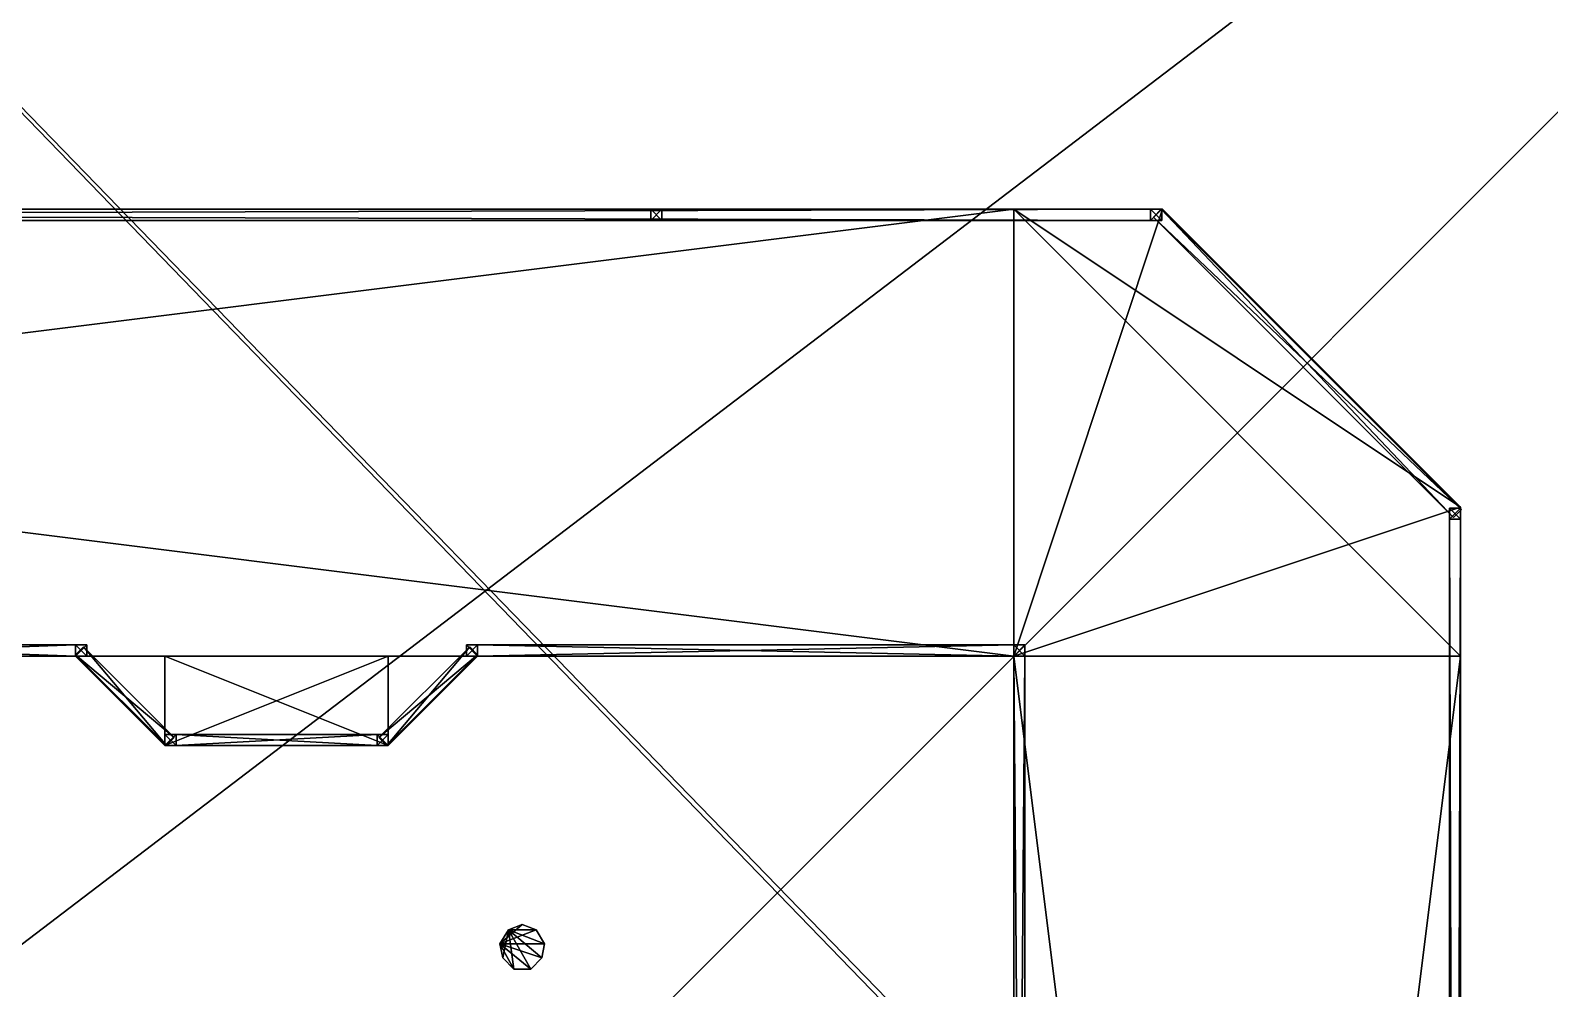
# Model space of a CAD drawing. Extents: x -6144 to 9632, y -5120 to 9632.
# Drawn here: x -736 to -192, y -2039 to -1696 of the extents above; entities that cross this region are included whole.
import ezdxf

# ---------------------------------------------------------------- set-up
doc = ezdxf.new("R2010")
doc.units = 0

msp = doc.modelspace()

# ---------------------------------------------------------------- meshes
at = {"layer": 'OBJECT001', "color": 50}
mesh = msp.add_polyface(dxfattribs=at)
corners = [(-2233, -1429, 4992), (-2233, -1429, -10688), (-2155, -1351, -10688), (-2155, -1351, 4992), (-2155, -3769, 4992), (-2155, -3769, -10688), (-2233, -3691, -10688), (-2233, -3691, 4992), (185, -3691, 4992), (185, -3691, -10688), (107, -3769, -10688), (107, -3769, 4992), (107, -1351, 4992), (107, -1351, -10688), (185, -1429, -10688), (185, -1429, 4992)]
mesh.append_faces([[corners[k] for k in face] for face in [(1, 3, 0), (5, 7, 4), (9, 11, 8), (13, 15, 12), (6, 0, 7), (14, 8, 15), (10, 4, 11), (2, 12, 3), (1, 13, 2), (11, 15, 8)]], dxfattribs={"vtx0": -1})
mesh.append_faces([[corners[k] for k in face] for face in [(1, 5, 10), (1, 10, 9), (1, 9, 14), (1, 14, 13), (11, 7, 0), (11, 0, 3), (11, 3, 12), (11, 12, 15)]], dxfattribs={"vtx0": -1, "vtx2": -1})
mesh.append_faces([[corners[k] for k in face] for face in [(1, 2, 3), (5, 6, 7), (9, 10, 11), (13, 14, 15), (6, 1, 0), (14, 9, 8), (10, 5, 4), (2, 13, 12), (1, 6, 5), (11, 4, 7)]], dxfattribs={"vtx2": -1})
at = {"layer": 'OBJECT1033', "color": 50}
mesh = msp.add_polyface(dxfattribs=at)
corners = [(-611.355469, -1949.171875, 5312), (-608.527344, -1952, 5312), (-576, -1919.472656, 5312), (-578.830811, -1916.643921, 5312), (-608.527344, -1952, 5316), (-611.35498, -1949.170532, 5316), (-578.832031, -1916.640625, 5316), (-576, -1919.46875, 5316)]
mesh.append_faces([[corners[k] for k in face] for face in [(1, 3, 0), (5, 7, 4), (2, 6, 3), (0, 4, 1), (1, 7, 2), (3, 5, 0)]], dxfattribs={"vtx0": -1})
mesh.append_faces([[corners[k] for k in face] for face in [(1, 2, 3), (5, 6, 7), (2, 7, 6), (0, 5, 4), (1, 4, 7), (3, 6, 5)]], dxfattribs={"vtx2": -1})
at = {"layer": 'OBJECT1065', "color": 50}
mesh = msp.add_polyface(dxfattribs=at)
corners = [(-384, -2428, 5312), (-384, -2428, 5280), (-384, -1920, 5280), (-384, -1920, 5312), (-380, -1920, 5312), (-380, -1920, 5280), (-380, -2428, 5280), (-380, -2428, 5312)]
mesh.append_faces([[corners[k] for k in face] for face in [(1, 3, 0), (5, 7, 4), (6, 0, 7), (2, 4, 3), (1, 5, 2), (3, 7, 0)]], dxfattribs={"vtx0": -1})
mesh.append_faces([[corners[k] for k in face] for face in [(1, 2, 3), (5, 6, 7), (6, 1, 0), (2, 5, 4), (1, 6, 5), (3, 4, 7)]], dxfattribs={"vtx2": -1})
at = {"layer": 'OBJECT1092', "color": 50}
mesh = msp.add_polyface(dxfattribs=at)
corners = [(-1713, -1764, 5312), (-1713, -1764, 5280), (-1713, -1760, 5280), (-1713, -1760, 5312), (-335, -1760, 5312), (-335, -1760, 5280), (-335, -1764, 5280), (-335, -1764, 5312)]
mesh.append_faces([[corners[k] for k in face] for face in [(1, 3, 0), (5, 7, 4), (6, 0, 7), (2, 4, 3), (1, 5, 2), (3, 7, 0)]], dxfattribs={"vtx0": -1})
mesh.append_faces([[corners[k] for k in face] for face in [(1, 2, 3), (5, 6, 7), (6, 1, 0), (2, 5, 4), (1, 6, 5), (3, 4, 7)]], dxfattribs={"vtx2": -1})
at = {"layer": 'OBJECT1136', "color": 50}
mesh = msp.add_polyface(dxfattribs=at)
corners = [(-223.69194, -1867.47876, 5312), (-223.69281, -1867.476807, 5280), (-226.524323, -1870.310547, 5280), (-226.522949, -1870.312012, 5312), (-334, -1762.828491, 5312), (-334, -1762.829468, 5280), (-331.171082, -1760, 5280), (-331.172638, -1760, 5312)]
mesh.append_faces([[corners[k] for k in face] for face in [(1, 3, 0), (5, 7, 4), (2, 4, 3), (6, 0, 7), (5, 1, 6), (3, 7, 0)]], dxfattribs={"vtx0": -1})
mesh.append_faces([[corners[k] for k in face] for face in [(1, 2, 3), (5, 6, 7), (2, 5, 4), (6, 1, 0), (5, 2, 1), (3, 4, 7)]], dxfattribs={"vtx2": -1})
at = {"layer": 'OBJECT1153', "color": 50}
mesh = msp.add_polyface(dxfattribs=at)
corners = [(-612, -1952, 5316), (-612, -1952, 5104), (-612, -1948, 5104), (-612, -1948, 5316), (-608, -1948, 5316), (-608, -1948, 5104), (-608, -1952, 5104), (-608, -1952, 5316)]
mesh.append_faces([[corners[k] for k in face] for face in [(1, 3, 0), (5, 7, 4), (6, 0, 7), (2, 4, 3), (1, 5, 2), (3, 7, 0)]], dxfattribs={"vtx0": -1})
mesh.append_faces([[corners[k] for k in face] for face in [(1, 2, 3), (5, 6, 7), (6, 1, 0), (2, 5, 4), (1, 6, 5), (3, 4, 7)]], dxfattribs={"vtx2": -1})
at = {"layer": 'OBJECT1170', "color": 50}
mesh = msp.add_polyface(dxfattribs=at)
corners = [(-832, -1920, 5316), (-832, -1920, 5312), (-832, -1916, 5312), (-832, -1916, 5316), (-720, -1916, 5316), (-720, -1916, 5312), (-720, -1920, 5312), (-720, -1920, 5316)]
mesh.append_faces([[corners[k] for k in face] for face in [(1, 3, 0), (5, 7, 4), (6, 0, 7), (2, 4, 3), (1, 5, 2), (3, 7, 0)]], dxfattribs={"vtx0": -1})
mesh.append_faces([[corners[k] for k in face] for face in [(1, 2, 3), (5, 6, 7), (6, 1, 0), (2, 5, 4), (1, 6, 5), (3, 4, 7)]], dxfattribs={"vtx2": -1})
at = {"layer": 'OBJECT1175', "color": 50}
mesh = msp.add_polyface(dxfattribs=at)
corners = [(-384, -1920, 5360), (-384, -1920, 5104), (-384, -1916, 5104), (-384, -1916, 5360), (-380, -1916, 5360), (-380, -1916, 5104), (-380, -1920, 5104), (-380, -1920, 5360)]
mesh.append_faces([[corners[k] for k in face] for face in [(1, 3, 0), (5, 7, 4), (6, 0, 7), (2, 4, 3), (1, 5, 2), (3, 7, 0)]], dxfattribs={"vtx0": -1})
mesh.append_faces([[corners[k] for k in face] for face in [(1, 2, 3), (5, 6, 7), (6, 1, 0), (2, 5, 4), (1, 6, 5), (3, 4, 7)]], dxfattribs={"vtx2": -1})
at = {"layer": 'OBJECT1185', "color": 50}
mesh = msp.add_polyface(dxfattribs=at)
corners = [(-567, -2028, 5104), (-568, -2023, 5104), (-568, -2023, 5600), (-567, -2028, 5600), (-565, -2018, 5104), (-565, -2018, 5600), (-560, -2016, 5104), (-560, -2016, 5600), (-552, -2023, 5600), (-552, -2023, 5104), (-553, -2028, 5104), (-553, -2028, 5600), (-557, -2032, 5104), (-557, -2032, 5600), (-555, -2018, 5104), (-555, -2018, 5600), (-563, -2032, 5104), (-563, -2032, 5600)]
mesh.append_faces([[corners[k] for k in face] for face in [(1, 3, 0), (1, 5, 2), (4, 7, 5), (9, 11, 8), (10, 13, 11), (9, 15, 14), (12, 17, 13), (4, 14, 6), (2, 17, 3), (6, 15, 7), (16, 3, 17)]], dxfattribs={"vtx0": -1})
mesh.append_faces([[corners[k] for k in face] for face in [(4, 0, 16), (4, 16, 12), (4, 12, 10), (4, 10, 9), (4, 9, 14), (2, 7, 15), (2, 15, 8), (2, 8, 11), (2, 11, 13), (2, 13, 17)]], dxfattribs={"vtx0": -1, "vtx2": -1})
mesh.append_faces([[corners[k] for k in face] for face in [(1, 2, 3), (1, 4, 5), (4, 6, 7), (9, 10, 11), (10, 12, 13), (9, 8, 15), (12, 16, 17), (4, 1, 0), (2, 5, 7), (6, 14, 15), (16, 0, 3)]], dxfattribs={"vtx2": -1})
at = {"layer": 'OBJECT1218', "color": 50}
mesh = msp.add_polyface(dxfattribs=at)
corners = [(-514, -1764, 5316), (-514, -1764, 5104), (-514, -1760, 5104), (-514, -1760, 5316), (-510, -1760, 5316), (-510, -1760, 5104), (-510, -1764, 5104), (-510, -1764, 5316)]
mesh.append_faces([[corners[k] for k in face] for face in [(1, 3, 0), (5, 7, 4), (6, 0, 7), (2, 4, 3), (1, 5, 2), (3, 7, 0)]], dxfattribs={"vtx0": -1})
mesh.append_faces([[corners[k] for k in face] for face in [(1, 2, 3), (5, 6, 7), (6, 1, 0), (2, 5, 4), (1, 6, 5), (3, 4, 7)]], dxfattribs={"vtx2": -1})
at = {"layer": 'OBJECT1268', "color": 50}
mesh = msp.add_polyface(dxfattribs=at)
corners = [(-580, -1920, 5316), (-580, -1920, 5104), (-580, -1916, 5104), (-580, -1916, 5316), (-576, -1916, 5316), (-576, -1916, 5104), (-576, -1920, 5104), (-576, -1920, 5316)]
mesh.append_faces([[corners[k] for k in face] for face in [(1, 3, 0), (5, 7, 4), (6, 0, 7), (2, 4, 3), (1, 5, 2), (3, 7, 0)]], dxfattribs={"vtx0": -1})
mesh.append_faces([[corners[k] for k in face] for face in [(1, 2, 3), (5, 6, 7), (6, 1, 0), (2, 5, 4), (1, 6, 5), (3, 4, 7)]], dxfattribs={"vtx2": -1})
at = {"layer": 'OBJECT1291', "color": 50}
mesh = msp.add_polyface(dxfattribs=at)
corners = [(-228, -1871, 5316), (-228, -1871, 5104), (-228, -1867, 5104), (-228, -1867, 5316), (-224, -1867, 5316), (-224, -1867, 5104), (-224, -1871, 5104), (-224, -1871, 5316)]
mesh.append_faces([[corners[k] for k in face] for face in [(1, 3, 0), (5, 7, 4), (6, 0, 7), (2, 4, 3), (1, 5, 2), (3, 7, 0)]], dxfattribs={"vtx0": -1})
mesh.append_faces([[corners[k] for k in face] for face in [(1, 2, 3), (5, 6, 7), (6, 1, 0), (2, 5, 4), (1, 6, 5), (3, 4, 7)]], dxfattribs={"vtx2": -1})
at = {"layer": 'OBJECT1306', "color": 50}
mesh = msp.add_polyface(dxfattribs=at)
corners = [(-720, -1920, 5316), (-720, -1920, 5104), (-720, -1916, 5104), (-720, -1916, 5316), (-716, -1916, 5316), (-716, -1916, 5104), (-716, -1920, 5104), (-716, -1920, 5316)]
mesh.append_faces([[corners[k] for k in face] for face in [(1, 3, 0), (5, 7, 4), (6, 0, 7), (2, 4, 3), (1, 5, 2), (3, 7, 0)]], dxfattribs={"vtx0": -1})
mesh.append_faces([[corners[k] for k in face] for face in [(1, 2, 3), (5, 6, 7), (6, 1, 0), (2, 5, 4), (1, 6, 5), (3, 4, 7)]], dxfattribs={"vtx2": -1})
at = {"layer": 'OBJECT1318', "color": 50}
mesh = msp.add_polyface(dxfattribs=at)
corners = [(-384, -1920, 5312), (-576, -1920, 5312), (-576, -1920, 5316), (-384, -1920, 5316), (-576, -1916, 5312), (-384, -1916, 5312), (-384, -1916, 5316), (-576, -1916, 5316)]
mesh.append_faces([[corners[k] for k in face] for face in [(1, 3, 0), (5, 7, 4), (4, 0, 5), (2, 6, 3), (1, 7, 2), (5, 3, 6)]], dxfattribs={"vtx0": -1})
mesh.append_faces([[corners[k] for k in face] for face in [(1, 2, 3), (5, 6, 7), (4, 1, 0), (2, 7, 6), (1, 4, 7), (5, 0, 3)]], dxfattribs={"vtx2": -1})
at = {"layer": 'OBJECT1341', "color": 50}
mesh = msp.add_polyface(dxfattribs=at)
corners = [(-611.355469, -1949.171875, 5280), (-608.527344, -1952, 5280), (-576, -1919.472656, 5280), (-578.830811, -1916.643921, 5280), (-608.527344, -1952, 5312), (-611.35498, -1949.170532, 5312), (-578.832031, -1916.640625, 5312), (-576, -1919.46875, 5312)]
mesh.append_faces([[corners[k] for k in face] for face in [(1, 3, 0), (5, 7, 4), (2, 6, 3), (0, 4, 1), (1, 7, 2), (3, 5, 0)]], dxfattribs={"vtx0": -1})
mesh.append_faces([[corners[k] for k in face] for face in [(1, 2, 3), (5, 6, 7), (2, 7, 6), (0, 5, 4), (1, 4, 7), (3, 6, 5)]], dxfattribs={"vtx2": -1})
at = {"layer": 'OBJECT1422', "color": 50}
mesh = msp.add_polyface(dxfattribs=at)
corners = [(-384, -1920, 5312), (-380, -1920, 5312), (-380, -1920, 5316), (-384, -1920, 5316), (-384, -2428, 5312), (-380, -2428, 5312), (-384, -2428, 5316), (-380, -2428, 5316)]
mesh.append_faces([[corners[k] for k in face] for face in [(1, 3, 0), (0, 5, 1), (3, 7, 6), (0, 6, 4), (1, 7, 2), (4, 7, 5)]], dxfattribs={"vtx0": -1})
mesh.append_faces([[corners[k] for k in face] for face in [(1, 2, 3), (0, 4, 5), (3, 2, 7), (0, 3, 6), (1, 5, 7), (4, 6, 7)]], dxfattribs={"vtx2": -1})
at = {"layer": 'OBJECT1429', "color": 50}
mesh = msp.add_polyface(dxfattribs=at)
corners = [(-224, -1871, 5316), (-224, -1871, 5312), (-224, -3249, 5312), (-224, -3249, 5316), (-228, -3249, 5312), (-228, -3249, 5316), (-228, -1871, 5312), (-228, -1871, 5316)]
mesh.append_faces([[corners[k] for k in face] for face in [(1, 3, 0), (2, 5, 3), (1, 7, 6), (2, 6, 4), (0, 5, 7), (4, 7, 5)]], dxfattribs={"vtx0": -1})
mesh.append_faces([[corners[k] for k in face] for face in [(1, 2, 3), (2, 4, 5), (1, 0, 7), (2, 1, 6), (0, 3, 5), (4, 6, 7)]], dxfattribs={"vtx2": -1})
at = {"layer": 'OBJECT1455', "color": 50}
mesh = msp.add_polyface(dxfattribs=at)
corners = [(-1713, -1764, 5316), (-1713, -1760, 5316), (-335, -1760, 5316), (-335, -1764, 5316), (-1713, -1760, 5312), (-1713, -1764, 5312), (-335, -1764, 5312), (-335, -1760, 5312)]
mesh.append_faces([[corners[k] for k in face] for face in [(1, 3, 0), (1, 5, 4), (3, 7, 6), (0, 6, 5), (2, 4, 7), (5, 7, 4)]], dxfattribs={"vtx0": -1})
mesh.append_faces([[corners[k] for k in face] for face in [(1, 2, 3), (1, 0, 5), (3, 2, 7), (0, 3, 6), (2, 1, 4), (5, 6, 7)]], dxfattribs={"vtx2": -1})
at = {"layer": 'OBJECT1500', "color": 50}
mesh = msp.add_polyface(dxfattribs=at)
corners = [(-576, -1920, 5312), (-576, -1916, 5312), (-384, -1916, 5312), (-384, -1920, 5312), (-576, -1916, 5280), (-576, -1920, 5280), (-384, -1920, 5280), (-384, -1916, 5280)]
mesh.append_faces([[corners[k] for k in face] for face in [(1, 3, 0), (1, 5, 4), (3, 7, 6), (0, 6, 5), (2, 4, 7), (5, 7, 4)]], dxfattribs={"vtx0": -1})
mesh.append_faces([[corners[k] for k in face] for face in [(1, 2, 3), (1, 0, 5), (3, 2, 7), (0, 3, 6), (2, 1, 4), (5, 6, 7)]], dxfattribs={"vtx2": -1})
at = {"layer": 'OBJECT1540', "color": 50}
mesh = msp.add_polyface(dxfattribs=at)
corners = [(-331.167969, -1760, 5312), (-334, -1762.832031, 5312), (-226.527344, -1870.3125, 5312), (-223.693344, -1867.477417, 5312), (-223.691406, -1867.480469, 5316), (-226.523438, -1870.3125, 5316), (-334, -1762.832031, 5316), (-331.173431, -1760, 5316)]
mesh.append_faces([[corners[k] for k in face] for face in [(1, 3, 0), (5, 7, 4), (2, 4, 3), (0, 6, 1), (1, 5, 2), (3, 7, 0)]], dxfattribs={"vtx0": -1})
mesh.append_faces([[corners[k] for k in face] for face in [(1, 2, 3), (5, 6, 7), (2, 5, 4), (0, 7, 6), (1, 6, 5), (3, 4, 7)]], dxfattribs={"vtx2": -1})
at = {"layer": 'OBJECT1575', "color": 50}
mesh = msp.add_polyface(dxfattribs=at)
corners = [(-331, -1764, 5104), (-335, -1764, 5104), (-335, -1764, 5316), (-331, -1764, 5316), (-335, -1760, 5104), (-331, -1760, 5104), (-331, -1760, 5316), (-335, -1760, 5316)]
mesh.append_faces([[corners[k] for k in face] for face in [(1, 3, 0), (5, 7, 4), (4, 0, 5), (2, 6, 3), (1, 7, 2), (5, 3, 6)]], dxfattribs={"vtx0": -1})
mesh.append_faces([[corners[k] for k in face] for face in [(1, 2, 3), (5, 6, 7), (4, 1, 0), (2, 7, 6), (1, 4, 7), (5, 0, 3)]], dxfattribs={"vtx2": -1})
at = {"layer": 'OBJECT1592', "color": 50}
mesh = msp.add_polyface(dxfattribs=at)
corners = [(-684, -1952, 5316), (-684, -1952, 5312), (-684, -1948, 5312), (-684, -1948, 5316), (-612, -1948, 5316), (-612, -1948, 5312), (-612, -1952, 5312), (-612, -1952, 5316)]
mesh.append_faces([[corners[k] for k in face] for face in [(1, 3, 0), (5, 7, 4), (6, 0, 7), (2, 4, 3), (1, 5, 2), (3, 7, 0)]], dxfattribs={"vtx0": -1})
mesh.append_faces([[corners[k] for k in face] for face in [(1, 2, 3), (5, 6, 7), (6, 1, 0), (2, 5, 4), (1, 6, 5), (3, 4, 7)]], dxfattribs={"vtx2": -1})
at = {"layer": 'OBJECT1614', "color": 50}
mesh = msp.add_polyface(dxfattribs=at)
corners = [(-720, -1920, 5280), (-832, -1920, 5280), (-832, -1920, 5312), (-720, -1920, 5312), (-832, -1916, 5280), (-720, -1916, 5280), (-720, -1916, 5312), (-832, -1916, 5312)]
mesh.append_faces([[corners[k] for k in face] for face in [(1, 3, 0), (5, 7, 4), (4, 0, 5), (2, 6, 3), (1, 7, 2), (5, 3, 6)]], dxfattribs={"vtx0": -1})
mesh.append_faces([[corners[k] for k in face] for face in [(1, 2, 3), (5, 6, 7), (4, 1, 0), (2, 7, 6), (1, 4, 7), (5, 0, 3)]], dxfattribs={"vtx2": -1})
at = {"layer": 'OBJECT1618', "color": 50}
mesh = msp.add_polyface(dxfattribs=at)
corners = [(-684, -1948, 5280), (-684, -1952, 5280), (-612, -1952, 5280), (-612, -1948, 5280), (-684, -1952, 5312), (-684, -1948, 5312), (-612, -1948, 5312), (-612, -1952, 5312)]
mesh.append_faces([[corners[k] for k in face] for face in [(1, 3, 0), (5, 7, 4), (0, 4, 1), (2, 6, 3), (1, 7, 2), (3, 5, 0)]], dxfattribs={"vtx0": -1})
mesh.append_faces([[corners[k] for k in face] for face in [(1, 2, 3), (5, 6, 7), (0, 5, 4), (2, 7, 6), (1, 4, 7), (3, 6, 5)]], dxfattribs={"vtx2": -1})
at = {"layer": 'OBJECT1659', "color": 50}
mesh = msp.add_polyface(dxfattribs=at)
corners = [(-717.171875, -1916.636719, 5280), (-720.011719, -1919.480469, 5280), (-687.476563, -1952, 5280), (-684.645142, -1949.170532, 5280), (-684.644531, -1949.171875, 5312), (-687.464844, -1952, 5312), (-720, -1919.46875, 5312), (-717.175171, -1916.641968, 5312)]
mesh.append_faces([[corners[k] for k in face] for face in [(1, 3, 0), (5, 7, 4), (0, 6, 1), (2, 4, 3), (1, 5, 2), (3, 7, 0)]], dxfattribs={"vtx0": -1})
mesh.append_faces([[corners[k] for k in face] for face in [(1, 2, 3), (5, 6, 7), (0, 7, 6), (2, 5, 4), (1, 6, 5), (3, 4, 7)]], dxfattribs={"vtx2": -1})
at = {"layer": 'OBJECT181', "color": 50}
mesh = msp.add_polyface(dxfattribs=at)
corners = [(-2304, -1280, -11360), (2304, -1280, -11360), (2304, -1280, -11328), (-2304, -1280, -11328), (-2304, -4224, -11360), (2304, -4224, -11360), (-2304, -4224, -11328), (2304, -4224, -11328)]
mesh.append_faces([[corners[k] for k in face] for face in [(1, 3, 0), (0, 5, 1), (3, 7, 6), (0, 6, 4), (1, 7, 2), (4, 7, 5)]], dxfattribs={"vtx0": -1})
mesh.append_faces([[corners[k] for k in face] for face in [(1, 2, 3), (0, 4, 5), (3, 2, 7), (0, 3, 6), (1, 5, 7), (4, 6, 7)]], dxfattribs={"vtx2": -1})
at = {"layer": 'OBJECT354', "color": 50}
mesh = msp.add_polyface(dxfattribs=at)
corners = [(-2155, -3691, 5104), (-2155, -3691, 4992), (-2155, -1429, 4992), (-2155, -1429, 5104), (107, -1429, 5104), (107, -1429, 4992), (107, -3691, 4992), (107, -3691, 5104)]
mesh.append_faces([[corners[k] for k in face] for face in [(1, 3, 0), (5, 7, 4), (6, 0, 7), (2, 4, 3), (1, 5, 2), (3, 7, 0)]], dxfattribs={"vtx0": -1})
mesh.append_faces([[corners[k] for k in face] for face in [(1, 2, 3), (5, 6, 7), (6, 1, 0), (2, 5, 4), (1, 6, 5), (3, 4, 7)]], dxfattribs={"vtx2": -1})
at = {"layer": 'OBJECT355', "color": 50}
mesh = msp.add_polyface(dxfattribs=at)
corners = [(-6144, -5120, 9664), (-6144, -5120, 9408), (-6144, 3840, 9408), (-6144, 3840, 9664), (2560, 3840, 9664), (2560, 3840, 9408), (2560, -5120, 9408), (2560, -5120, 9664)]
mesh.append_faces([[corners[k] for k in face] for face in [(1, 3, 0), (5, 7, 4), (6, 0, 7), (2, 4, 3), (1, 5, 2), (3, 7, 0)]], dxfattribs={"vtx0": -1})
mesh.append_faces([[corners[k] for k in face] for face in [(1, 2, 3), (5, 6, 7), (6, 1, 0), (2, 5, 4), (1, 6, 5), (3, 4, 7)]], dxfattribs={"vtx2": -1})
at = {"layer": 'OBJECT356', "color": 50}
mesh = msp.add_polyface(dxfattribs=at)
corners = [(2560, -5120, -11616), (-6144, -5120, -11616), (-6144, -5120, -11360), (2560, -5120, -11360), (-6144, 3840, -11616), (2560, 3840, -11616), (2560, 3840, -11360), (-6144, 3840, -11360)]
mesh.append_faces([[corners[k] for k in face] for face in [(1, 3, 0), (5, 7, 4), (4, 0, 5), (2, 6, 3), (1, 7, 2), (5, 3, 6)]], dxfattribs={"vtx0": -1})
mesh.append_faces([[corners[k] for k in face] for face in [(1, 2, 3), (5, 6, 7), (4, 1, 0), (2, 7, 6), (1, 4, 7), (5, 0, 3)]], dxfattribs={"vtx2": -1})
at = {"layer": 'OBJECT538', "color": 50}
mesh = msp.add_polyface(dxfattribs=at)
corners = [(-688, -1920, 5280), (-688, -1920, 5272), (-688, -1952, 5272), (-688, -1952, 5280), (-720, -1920, 5272), (-720, -1920, 5280)]
mesh.append_faces([[corners[k] for k in face] for face in [(1, 4, 2), (0, 3, 5)]])
mesh.append_faces([[corners[k] for k in face] for face in [(1, 3, 0), (1, 5, 4), (2, 5, 3)]], dxfattribs={"vtx0": -1})
mesh.append_faces([[corners[k] for k in face] for face in [(1, 2, 3), (1, 0, 5), (2, 4, 5)]], dxfattribs={"vtx2": -1})
at = {"layer": 'OBJECT539', "color": 50}
mesh = msp.add_polyface(dxfattribs=at)
corners = [(-608, -1952, 5272), (-608, -1920, 5272), (-608, -1920, 5280), (-608, -1952, 5280), (-576, -1920, 5272), (-576, -1920, 5280)]
mesh.append_faces([[corners[k] for k in face] for face in [(1, 0, 4), (2, 5, 3)]])
mesh.append_faces([[corners[k] for k in face] for face in [(1, 3, 0), (1, 5, 2), (4, 3, 5)]], dxfattribs={"vtx0": -1})
mesh.append_faces([[corners[k] for k in face] for face in [(1, 2, 3), (1, 4, 5), (4, 0, 3)]], dxfattribs={"vtx2": -1})
at = {"layer": 'OBJECT540', "color": 50}
mesh = msp.add_polyface(dxfattribs=at)
corners = [(-688, -1952, 5280), (-688, -1952, 5272), (-688, -1920, 5272), (-688, -1920, 5280), (-608, -1920, 5280), (-608, -1920, 5272), (-608, -1952, 5272), (-608, -1952, 5280)]
mesh.append_faces([[corners[k] for k in face] for face in [(1, 3, 0), (5, 7, 4), (6, 0, 7), (2, 4, 3), (1, 5, 2), (3, 7, 0)]], dxfattribs={"vtx0": -1})
mesh.append_faces([[corners[k] for k in face] for face in [(1, 2, 3), (5, 6, 7), (6, 1, 0), (2, 5, 4), (1, 6, 5), (3, 4, 7)]], dxfattribs={"vtx2": -1})
at = {"layer": 'OBJECT560', "color": 50}
mesh = msp.add_polyface(dxfattribs=at)
corners = [(-384, -1920, 5280), (-384, -1920, 5272), (-384, -1760, 5272), (-384, -1760, 5280), (-224, -1866.666992, 5272), (-224, -1920, 5272), (-224, -1920, 5280), (-224, -1866.666992, 5280), (-330.670227, -1760, 5272), (-330.670227, -1760, 5280)]
mesh.append_faces([[corners[k] for k in face] for face in [(1, 3, 0), (5, 7, 4), (5, 0, 6), (2, 9, 3), (1, 8, 2), (3, 6, 0), (8, 7, 9)]], dxfattribs={"vtx0": -1})
mesh.append_faces([[corners[k] for k in face] for face in [(1, 4, 8), (3, 7, 6)]], dxfattribs={"vtx0": -1, "vtx2": -1})
mesh.append_faces([[corners[k] for k in face] for face in [(1, 2, 3), (5, 6, 7), (5, 1, 0), (2, 8, 9), (1, 5, 4), (3, 9, 7), (8, 4, 7)]], dxfattribs={"vtx2": -1})
at = {"layer": 'OBJECT561', "color": 50}
mesh = msp.add_polyface(dxfattribs=at)
corners = [(-1664, -1920, 5280), (-1664, -1760, 5280), (-384, -1760, 5280), (-384, -1920, 5280), (-1664, -1760, 5272), (-1664, -1920, 5272), (-384, -1920, 5272), (-384, -1760, 5272)]
mesh.append_faces([[corners[k] for k in face] for face in [(1, 3, 0), (1, 5, 4), (3, 7, 6), (0, 6, 5), (2, 4, 7), (5, 7, 4)]], dxfattribs={"vtx0": -1})
mesh.append_faces([[corners[k] for k in face] for face in [(1, 2, 3), (1, 0, 5), (3, 2, 7), (0, 3, 6), (2, 1, 4), (5, 6, 7)]], dxfattribs={"vtx2": -1})
at = {"layer": 'OBJECT568', "color": 50}
mesh = msp.add_polyface(dxfattribs=at)
corners = [(-384, -3200, 5280), (-384, -3200, 5272), (-384, -1920, 5272), (-384, -1920, 5280), (-224, -1920, 5280), (-224, -1920, 5272), (-224, -3200, 5272), (-224, -3200, 5280)]
mesh.append_faces([[corners[k] for k in face] for face in [(1, 3, 0), (5, 7, 4), (6, 0, 7), (2, 4, 3), (1, 5, 2), (3, 7, 0)]], dxfattribs={"vtx0": -1})
mesh.append_faces([[corners[k] for k in face] for face in [(1, 2, 3), (5, 6, 7), (6, 1, 0), (2, 5, 4), (1, 6, 5), (3, 4, 7)]], dxfattribs={"vtx2": -1})
at = {"layer": 'OBJECT734', "color": 50}
mesh = msp.add_polyface(dxfattribs=at)
corners = [(-5888, -4864, -320), (-5888, -4864, -576), (-5888, 3584, -576), (-5888, 3584, -320), (2304, 3584, -320), (2304, 3584, -576), (2304, -4864, -576), (2304, -4864, -320)]
mesh.append_faces([[corners[k] for k in face] for face in [(1, 3, 0), (5, 7, 4), (6, 0, 7), (2, 4, 3), (1, 5, 2), (3, 7, 0)]], dxfattribs={"vtx0": -1})
mesh.append_faces([[corners[k] for k in face] for face in [(1, 2, 3), (5, 6, 7), (6, 1, 0), (2, 5, 4), (1, 6, 5), (3, 4, 7)]], dxfattribs={"vtx2": -1})
at = {"layer": 'OBJECT864', "color": 50}
mesh = msp.add_polyface(dxfattribs=at)
corners = [(-2368, -3264, -11263.597656), (-2368, -3264, -11327.597656), (-2368, -1216, -11327.597656), (-2368, -1216, -11263.599609), (320, -1216, -11263.597656), (320, -1216, -11327.597656), (320, -3264, -11327.597656), (320, -3264, -11263.599609)]
mesh.append_faces([[corners[k] for k in face] for face in [(1, 3, 0), (5, 7, 4), (6, 0, 7), (2, 4, 3), (1, 5, 2), (3, 7, 0)]], dxfattribs={"vtx0": -1})
mesh.append_faces([[corners[k] for k in face] for face in [(1, 2, 3), (5, 6, 7), (6, 1, 0), (2, 5, 4), (1, 6, 5), (3, 4, 7)]], dxfattribs={"vtx2": -1})
at = {"layer": 'OBJECT902', "color": 50}
mesh = msp.add_polyface(dxfattribs=at)
corners = [(-4608, -3584, -10496), (-4608, -3584, -11336), (-4608, 2816, -11336), (-4608, 2816, -10496), (256, 2816, -10496), (256, 2816, -11336), (256, -3584, -11336), (256, -3584, -10496)]
mesh.append_faces([[corners[k] for k in face] for face in [(1, 3, 0), (5, 7, 4), (6, 0, 7), (2, 4, 3), (1, 5, 2), (3, 7, 0)]], dxfattribs={"vtx0": -1})
mesh.append_faces([[corners[k] for k in face] for face in [(1, 2, 3), (5, 6, 7), (6, 1, 0), (2, 5, 4), (1, 6, 5), (3, 4, 7)]], dxfattribs={"vtx2": -1})
at = {"layer": 'OBJECT932', "color": 50}
mesh = msp.add_polyface(dxfattribs=at)
corners = [(-688, -1952, 5316), (-688, -1952, 5104), (-688, -1948, 5104), (-688, -1948, 5316), (-684, -1948, 5316), (-684, -1948, 5104), (-684, -1952, 5104), (-684, -1952, 5316)]
mesh.append_faces([[corners[k] for k in face] for face in [(1, 3, 0), (5, 7, 4), (6, 0, 7), (2, 4, 3), (1, 5, 2), (3, 7, 0)]], dxfattribs={"vtx0": -1})
mesh.append_faces([[corners[k] for k in face] for face in [(1, 2, 3), (5, 6, 7), (6, 1, 0), (2, 5, 4), (1, 6, 5), (3, 4, 7)]], dxfattribs={"vtx2": -1})
at = {"layer": 'OBJECT959', "color": 50}
mesh = msp.add_polyface(dxfattribs=at)
corners = [(-717.171875, -1916.636719, 5312), (-720, -1919.472656, 5312), (-687.480469, -1952.011719, 5312), (-684.643127, -1949.172485, 5312), (-684.644531, -1949.171875, 5316), (-687.464844, -1952, 5316), (-720, -1919.46875, 5316), (-717.175232, -1916.641968, 5316)]
mesh.append_faces([[corners[k] for k in face] for face in [(1, 3, 0), (5, 7, 4), (0, 6, 1), (2, 4, 3), (1, 5, 2), (3, 7, 0)]], dxfattribs={"vtx0": -1})
mesh.append_faces([[corners[k] for k in face] for face in [(1, 2, 3), (5, 6, 7), (0, 7, 6), (2, 5, 4), (1, 6, 5), (3, 4, 7)]], dxfattribs={"vtx2": -1})
at = {"layer": 'OBJECT992', "color": 50}
mesh = msp.add_polyface(dxfattribs=at)
corners = [(-228, -1871, 5280), (-224, -1871, 5280), (-224, -1871, 5312), (-228, -1871, 5312), (-228, -3249, 5280), (-224, -3249, 5280), (-228, -3249, 5312), (-224, -3249, 5312)]
mesh.append_faces([[corners[k] for k in face] for face in [(1, 3, 0), (0, 5, 1), (3, 7, 6), (0, 6, 4), (1, 7, 2), (4, 7, 5)]], dxfattribs={"vtx0": -1})
mesh.append_faces([[corners[k] for k in face] for face in [(1, 2, 3), (0, 4, 5), (3, 2, 7), (0, 3, 6), (1, 5, 7), (4, 6, 7)]], dxfattribs={"vtx2": -1})

doc.saveas('drawing.dxf')
